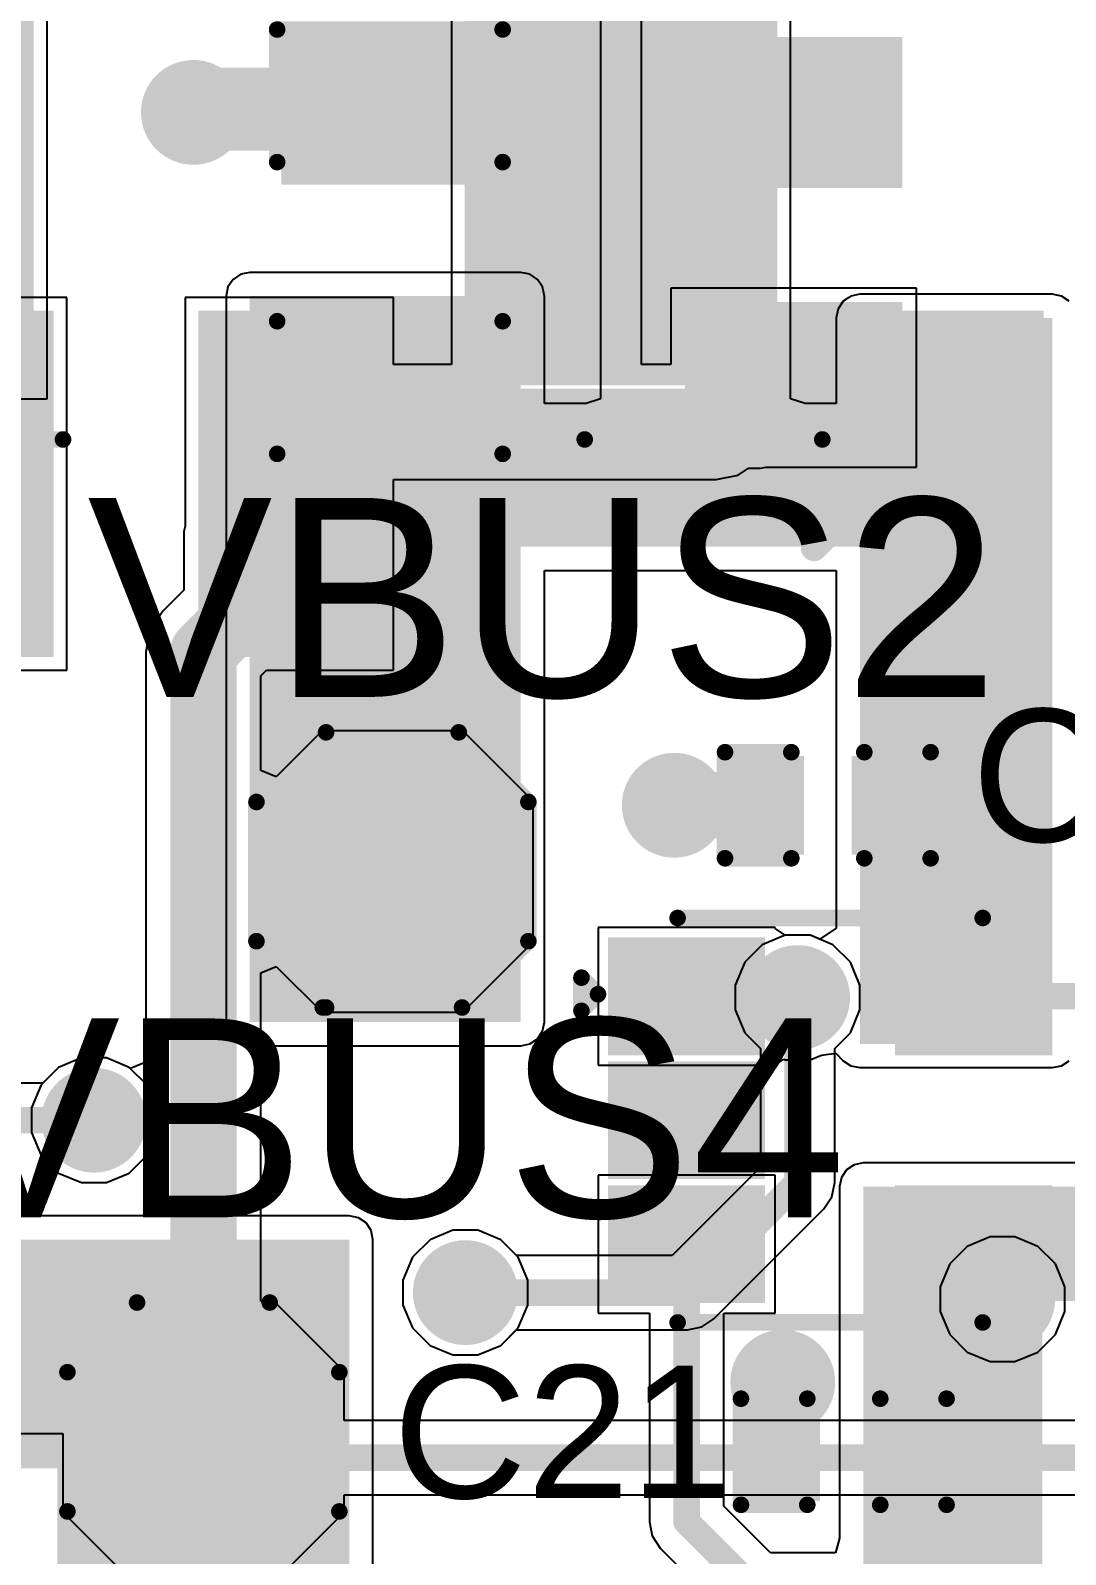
# Model space of a CAD drawing. Header units: millimetres. Extents: x -0.13 to 3.86, y -0.01 to 4.3.
# Drawn here: x 2.0759 to 2.388, y 3.454 to 3.9137 of the extents above; entities that cross this region are included whole.
import ezdxf

# ---------------------------------------------------------------- set-up
doc = ezdxf.new("R2010")
doc.units = ezdxf.units.MM
doc.header["$MEASUREMENT"] = 0
for name, color, linetype in [('BottomLayer', 5, 'Continuous'), ('BottomPaste', 16, 'Continuous'), ('BottomSolder', 6, 'Continuous'), ('MultiLayer', 9, 'Continuous'), ('PadHoleLayer', 156, 'Continuous'), ('TopLayer', 1, 'Continuous'), ('TopOverlay', 2, 'Continuous'), ('TopPaste', 8, 'Continuous'), ('TopSolder', 216, 'Continuous'), ('ViaHoleLayer', 16, 'Continuous')]:
    doc.layers.add(name, color=color, linetype=linetype)
doc.styles.add('Arial', font='arial.ttf', dxfattribs={"height": 0.2})

# ---------------------------------------------------------------- blocks, each defined once
blk = doc.blocks.new('TSOT_25_168')
at = {"layer": 'TopLayer'}
for points in [[(-0.0236, 0.05118), (-0.0236, 0.02362), (-0.06297, 0.02362), (-0.06297, 0.05118)], [(0.06297, 0.05118), (0.06297, 0.02362), (0.0236, 0.02362), (0.0236, 0.05118)], [(-0.0236, 0.01378), (-0.0236, -0.01378), (-0.06297, -0.01378), (-0.06297, 0.01378)], [(-0.0236, -0.02362), (-0.0236, -0.05118), (-0.06297, -0.05118), (-0.06297, -0.02362)], [(0.06297, -0.02362), (0.06297, -0.05118), (0.0236, -0.05118), (0.0236, -0.02362)]]:
    blk.add_hatch(color=1, dxfattribs=at).paths.add_polyline_path(points)
at = {"layer": 'TopPaste'}
for points in [[(-0.0236, 0.05118), (-0.0236, 0.02362), (-0.06297, 0.02362), (-0.06297, 0.05118)], [(0.06297, 0.05118), (0.06297, 0.02362), (0.0236, 0.02362), (0.0236, 0.05118)], [(-0.0236, 0.01378), (-0.0236, -0.01378), (-0.06297, -0.01378), (-0.06297, 0.01378)], [(-0.0236, -0.02362), (-0.0236, -0.05118), (-0.06297, -0.05118), (-0.06297, -0.02362)], [(0.06297, -0.02362), (0.06297, -0.05118), (0.0236, -0.05118), (0.0236, -0.02362)]]:
    blk.add_hatch(color=8, dxfattribs=at).paths.add_polyline_path(points)
at = {"layer": 'TopSolder'}
for points in [[(-0.0196, 0.05518), (-0.0196, 0.01962), (-0.06697, 0.01962), (-0.06697, 0.05518)], [(0.06697, 0.05518), (0.06697, 0.01962), (0.0196, 0.01962), (0.0196, 0.05518)], [(-0.0196, 0.01778), (-0.0196, -0.01778), (-0.06697, -0.01778), (-0.06697, 0.01778)], [(-0.0196, -0.01962), (-0.0196, -0.05518), (-0.06697, -0.05518), (-0.06697, -0.01962)], [(0.06697, -0.01962), (0.06697, -0.05518), (0.0196, -0.05518), (0.0196, -0.01962)]]:
    blk.add_hatch(color=216, dxfattribs=at).paths.add_polyline_path(points)
at = {"layer": 'TopOverlay', "const_width": 0.005}
for points in [[(-0.046, 0.061), (0.046, 0.061)], [(-0.075, 0.033), (-0.075, 0.043)], [(-0.075, 0.043), (-0.07, 0.038)], [(-0.075, 0.033), (-0.07, 0.038)], [(-0.046, -0.061), (0.046, -0.061)]]:
    blk.add_lwpolyline(points, dxfattribs=at)
at = {"layer": 'TopOverlay', "const_width": 0.0025}
for points in [[(-0.04725, 0.061, 1), (-0.04475, 0.061, 1)], [(0.04475, 0.061, 1), (0.04725, 0.061, 1)], [(-0.07625, 0.043, 1), (-0.07375, 0.043, 1)], [(-0.07625, 0.043, 1), (-0.07375, 0.043, 1)], [(-0.07125, 0.038, 1), (-0.06875, 0.038, 1)], [(-0.07125, 0.038, 1), (-0.06875, 0.038, 1)], [(-0.07625, 0.033, 1), (-0.07375, 0.033, 1)], [(-0.07625, 0.033, 1), (-0.07375, 0.033, 1)], [(-0.04725, -0.061, 1), (-0.04475, -0.061, 1)], [(0.04475, -0.061, 1), (0.04725, -0.061, 1)]]:
    blk.add_lwpolyline(points, format="xyb", close=True, dxfattribs=at)
blk = doc.blocks.new('1054301305_B_190')
at = {"layer": 'BottomLayer'}
for points in [[(0.26457, 0.25847), (0.30787, 0.25847), (0.30787, -0.06437), (0.26457, -0.06437)], [(0.08583, -0.04784), (0.13465, -0.04784), (0.13465, -0.14626), (0.08583, -0.14626)], [(0.18425, -0.04784), (0.23307, -0.04784), (0.23307, -0.14626), (0.18425, -0.14626)]]:
    blk.add_hatch(color=5, dxfattribs=at).paths.add_polyline_path(points)
at = {"layer": 'BottomPaste'}
for points in [[(0.26457, 0.25847), (0.30787, 0.25847), (0.30787, -0.06437), (0.26457, -0.06437)], [(0.08583, -0.04784), (0.13465, -0.04784), (0.13465, -0.14626), (0.08583, -0.14626)], [(0.18425, -0.04784), (0.23307, -0.04784), (0.23307, -0.14626), (0.18425, -0.14626)]]:
    blk.add_hatch(color=16, dxfattribs=at).paths.add_polyline_path(points)
at = {"layer": 'BottomSolder'}
for points in [[(0.26157, 0.26147), (0.31087, 0.26147), (0.31087, -0.06737), (0.26157, -0.06737)], [(0.08283, -0.04484), (0.13765, -0.04484), (0.13765, -0.14926), (0.08283, -0.14926)], [(0.18125, -0.04484), (0.23607, -0.04484), (0.23607, -0.14926), (0.18125, -0.14926)]]:
    blk.add_hatch(color=6, dxfattribs=at).paths.add_polyline_path(points)
blk = doc.blocks.new('1054301305_193')
at = {"layer": 'TopSolder'}
blk.add_hatch(color=216, dxfattribs=at).paths.add_polyline_path([(-0.31087, 0.06737), (-0.26157, 0.06737), (-0.26157, -0.26147), (-0.31087, -0.26147)])
at = {"layer": 'TopOverlay', "const_width": 0.005}
blk.add_lwpolyline([(-0.22441, 0.08366), (-0.31968, 0.08366)], dxfattribs=at)
at = {"layer": 'TopOverlay', "const_width": 0.0025}
blk.add_lwpolyline([(-0.32093, 0.08366, 1), (-0.31843, 0.08366, 1)], format="xyb", close=True, dxfattribs=at)
blk = doc.blocks.new('T____P______TH_1_8___H_________0_92___197')
at = {"layer": 'BottomLayer'}
blk.add_hatch(color=5, dxfattribs=at).paths.add_polyline_path([(0.01772, 0.03543), (-0.01772, 0.03543), (-0.03543, 0.01772), (-0.03543, -0.01772), (-0.01772, -0.03543), (0.01772, -0.03543), (0.03543, -0.01772), (0.03543, 0.01772)])
at = {"layer": 'BottomSolder'}
blk.add_hatch(color=6, dxfattribs=at).paths.add_polyline_path([(0.01972, 0.03943), (-0.01972, 0.03943), (-0.03943, 0.01972), (-0.03943, -0.01972), (-0.01972, -0.03943), (0.01972, -0.03943), (0.03943, -0.01972), (0.03943, 0.01972)])
at = {"layer": 'MultiLayer'}
blk.add_hatch(color=9, dxfattribs=at).paths.add_polyline_path([(0.01772, 0.03543), (-0.01772, 0.03543), (-0.03543, 0.01772), (-0.03543, -0.01772), (-0.01772, -0.03543), (0.01772, -0.03543), (0.03543, -0.01772), (0.03543, 0.01772)])
at = {"layer": 'PadHoleLayer'}
h = blk.add_hatch(color=156, dxfattribs=at)
edge = h.paths.add_edge_path()
edge.add_arc((0, 0), 0.01811, 0, 360)
at = {"layer": 'TopLayer'}
blk.add_hatch(color=1, dxfattribs=at).paths.add_polyline_path([(0.01772, 0.03543), (-0.01772, 0.03543), (-0.03543, 0.01772), (-0.03543, -0.01772), (-0.01772, -0.03543), (0.01772, -0.03543), (0.03543, -0.01772), (0.03543, 0.01772)])
at = {"layer": 'TopSolder'}
blk.add_hatch(color=216, dxfattribs=at).paths.add_polyline_path([(0.01972, 0.03943), (-0.01972, 0.03943), (-0.03943, 0.01972), (-0.03943, -0.01972), (-0.01972, -0.03943), (0.01972, -0.03943), (0.03943, -0.01972), (0.03943, 0.01972)])
at = {"layer": 'TopOverlay', "const_width": 0.005}
for points in [[(-0.041, 0.021), (-0.02, 0.042)], [(-0.02, 0.042), (0.02, 0.042)], [(0.02, 0.042), (0.041, 0.021)], [(-0.041, -0.021), (-0.041, 0.021)], [(0.041, -0.021), (0.041, 0.021)], [(-0.041, -0.021), (-0.021, -0.041)], [(0.021, -0.041), (0.041, -0.021)], [(-0.02, -0.041), (0.021, -0.041)]]:
    blk.add_lwpolyline(points, dxfattribs=at)
at = {"layer": 'TopOverlay', "const_width": 0.0025}
for points in [[(-0.02125, 0.042, 1), (-0.01875, 0.042, 1)], [(-0.02125, 0.042, 1), (-0.01875, 0.042, 1)], [(0.01875, 0.042, 1), (0.02125, 0.042, 1)], [(0.01875, 0.042, 1), (0.02125, 0.042, 1)], [(-0.04225, 0.021, 1), (-0.03975, 0.021, 1)], [(-0.04225, 0.021, 1), (-0.03975, 0.021, 1)], [(0.03975, 0.021, 1), (0.04225, 0.021, 1)], [(0.03975, 0.021, 1), (0.04225, 0.021, 1)], [(-0.04225, -0.021, 1), (-0.03975, -0.021, 1)], [(-0.04225, -0.021, 1), (-0.03975, -0.021, 1)], [(0.03975, -0.021, 1), (0.04225, -0.021, 1)], [(0.03975, -0.021, 1), (0.04225, -0.021, 1)], [(-0.02225, -0.041, 1), (-0.01975, -0.041, 1)], [(-0.02125, -0.041, 1), (-0.01875, -0.041, 1)], [(0.01975, -0.041, 1), (0.02225, -0.041, 1)], [(0.01975, -0.041, 1), (0.02225, -0.041, 1)]]:
    blk.add_lwpolyline(points, format="xyb", close=True, dxfattribs=at)
blk = doc.blocks.new('T____P______TH_1_8___H_________0_92___198')
at = {"layer": 'BottomLayer'}
blk.add_hatch(color=5, dxfattribs=at).paths.add_polyline_path([(0.01772, 0.03543), (-0.01772, 0.03543), (-0.03543, 0.01772), (-0.03543, -0.01772), (-0.01772, -0.03543), (0.01772, -0.03543), (0.03543, -0.01772), (0.03543, 0.01772)])
at = {"layer": 'BottomSolder'}
blk.add_hatch(color=6, dxfattribs=at).paths.add_polyline_path([(0.01972, 0.03943), (-0.01972, 0.03943), (-0.03943, 0.01972), (-0.03943, -0.01972), (-0.01972, -0.03943), (0.01972, -0.03943), (0.03943, -0.01972), (0.03943, 0.01972)])
at = {"layer": 'MultiLayer'}
blk.add_hatch(color=9, dxfattribs=at).paths.add_polyline_path([(0.01772, 0.03543), (-0.01772, 0.03543), (-0.03543, 0.01772), (-0.03543, -0.01772), (-0.01772, -0.03543), (0.01772, -0.03543), (0.03543, -0.01772), (0.03543, 0.01772)])
at = {"layer": 'PadHoleLayer'}
h = blk.add_hatch(color=156, dxfattribs=at)
edge = h.paths.add_edge_path()
edge.add_arc((0, 0), 0.01811, 0, 360)
at = {"layer": 'TopLayer'}
blk.add_hatch(color=1, dxfattribs=at).paths.add_polyline_path([(0.01772, 0.03543), (-0.01772, 0.03543), (-0.03543, 0.01772), (-0.03543, -0.01772), (-0.01772, -0.03543), (0.01772, -0.03543), (0.03543, -0.01772), (0.03543, 0.01772)])
at = {"layer": 'TopSolder'}
blk.add_hatch(color=216, dxfattribs=at).paths.add_polyline_path([(0.01972, 0.03943), (-0.01972, 0.03943), (-0.03943, 0.01972), (-0.03943, -0.01972), (-0.01972, -0.03943), (0.01972, -0.03943), (0.03943, -0.01972), (0.03943, 0.01972)])
at = {"layer": 'TopOverlay', "const_width": 0.005}
for points in [[(-0.041, 0.021), (-0.02, 0.042)], [(-0.02, 0.042), (0.02, 0.042)], [(0.02, 0.042), (0.041, 0.021)], [(-0.041, -0.021), (-0.041, 0.021)], [(0.041, -0.021), (0.041, 0.021)], [(-0.041, -0.021), (-0.021, -0.041)], [(0.021, -0.041), (0.041, -0.021)], [(-0.02, -0.041), (0.021, -0.041)]]:
    blk.add_lwpolyline(points, dxfattribs=at)
at = {"layer": 'TopOverlay', "const_width": 0.0025}
for points in [[(-0.02125, 0.042, 1), (-0.01875, 0.042, 1)], [(-0.02125, 0.042, 1), (-0.01875, 0.042, 1)], [(0.01875, 0.042, 1), (0.02125, 0.042, 1)], [(0.01875, 0.042, 1), (0.02125, 0.042, 1)], [(-0.04225, 0.021, 1), (-0.03975, 0.021, 1)], [(-0.04225, 0.021, 1), (-0.03975, 0.021, 1)], [(0.03975, 0.021, 1), (0.04225, 0.021, 1)], [(0.03975, 0.021, 1), (0.04225, 0.021, 1)], [(-0.04225, -0.021, 1), (-0.03975, -0.021, 1)], [(-0.04225, -0.021, 1), (-0.03975, -0.021, 1)], [(0.03975, -0.021, 1), (0.04225, -0.021, 1)], [(0.03975, -0.021, 1), (0.04225, -0.021, 1)], [(-0.02225, -0.041, 1), (-0.01975, -0.041, 1)], [(-0.02125, -0.041, 1), (-0.01875, -0.041, 1)], [(0.01975, -0.041, 1), (0.02225, -0.041, 1)], [(0.01975, -0.041, 1), (0.02225, -0.041, 1)]]:
    blk.add_lwpolyline(points, format="xyb", close=True, dxfattribs=at)
blk = doc.blocks.new('1054301305_201')
at = {"layer": 'TopLayer'}
for points in [[(0.18425, 0.14626), (0.23307, 0.14626), (0.23307, 0.04784), (0.18425, 0.04784)], [(0.26457, 0.06437), (0.30787, 0.06437), (0.30787, -0.25847), (0.26457, -0.25847)]]:
    blk.add_hatch(color=1, dxfattribs=at).paths.add_polyline_path(points)
at = {"layer": 'TopPaste'}
for points in [[(0.18425, 0.14626), (0.23307, 0.14626), (0.23307, 0.04784), (0.18425, 0.04784)], [(0.26457, 0.06437), (0.30787, 0.06437), (0.30787, -0.25847), (0.26457, -0.25847)]]:
    blk.add_hatch(color=8, dxfattribs=at).paths.add_polyline_path(points)
at = {"layer": 'TopSolder'}
for points in [[(0.18125, 0.14926), (0.23607, 0.14926), (0.23607, 0.04484), (0.18125, 0.04484)], [(0.26157, 0.06737), (0.31087, 0.06737), (0.31087, -0.26147), (0.26157, -0.26147)]]:
    blk.add_hatch(color=216, dxfattribs=at).paths.add_polyline_path(points)
at = {"layer": 'TopOverlay'}
for points, const_width in [([(0.25053, 0.11645), (0.24553, 0.11145)], 0.00787), ([(0.25053, 0.11645), (0.25053, 0.10645)], 0.00787), ([(0.25053, 0.10645), (0.24553, 0.11145)], 0.00787), ([(0.31968, 0.08366), (0.24803, 0.08366)], 0.005)]:
    blk.add_lwpolyline(points, dxfattribs=dict(at, const_width=const_width))
for points, const_width in [([(0.24856, 0.11645, 1), (0.2525, 0.11645, 1)], 0.00394), ([(0.24856, 0.11645, 1), (0.2525, 0.11645, 1)], 0.00394), ([(0.24356, 0.11145, 1), (0.2475, 0.11145, 1)], 0.00394), ([(0.24356, 0.11145, 1), (0.2475, 0.11145, 1)], 0.00394), ([(0.24856, 0.10645, 1), (0.2525, 0.10645, 1)], 0.00394), ([(0.24856, 0.10645, 1), (0.2525, 0.10645, 1)], 0.00394), ([(0.24678, 0.08366, 1), (0.24928, 0.08366, 1)], 0.0025), ([(0.31843, 0.08366, 1), (0.32093, 0.08366, 1)], 0.0025)]:
    blk.add_lwpolyline(points, format="xyb", close=True, dxfattribs=dict(at, const_width=const_width))
blk = doc.blocks.new('C___0805_B_223')
at = {"layer": 'BottomLayer'}
for points in [[(-0.06, 0.03), (-0.02, 0.03), (-0.02, -0.03), (-0.06, -0.03)], [(0.02, 0.03), (0.06, 0.03), (0.06, -0.03), (0.02, -0.03)]]:
    blk.add_hatch(color=5, dxfattribs=at).paths.add_polyline_path(points)
at = {"layer": 'BottomPaste'}
for points in [[(-0.06, 0.03), (-0.02, 0.03), (-0.02, -0.03), (-0.06, -0.03)], [(0.02, 0.03), (0.06, 0.03), (0.06, -0.03), (0.02, -0.03)]]:
    blk.add_hatch(color=16, dxfattribs=at).paths.add_polyline_path(points)
at = {"layer": 'BottomSolder'}
for points in [[(-0.06276, 0.03276), (-0.01724, 0.03276), (-0.01724, -0.03275), (-0.06276, -0.03275)], [(0.01724, 0.03276), (0.06276, 0.03276), (0.06276, -0.03275), (0.01724, -0.03275)]]:
    blk.add_hatch(color=6, dxfattribs=at).paths.add_polyline_path(points)
blk = doc.blocks.new('C___0402_229')
at = {"layer": 'TopLayer'}
for points in [[(-0.0275, -0.0125), (-0.0275, 0.0125), (-0.0095, 0.0125), (-0.0095, -0.0125)], [(0.0095, -0.0125), (0.0095, 0.0125), (0.0275, 0.0125), (0.0275, -0.0125)]]:
    blk.add_hatch(color=1, dxfattribs=at).paths.add_polyline_path(points)
at = {"layer": 'TopPaste'}
for points in [[(-0.0275, -0.0125), (-0.0275, 0.0125), (-0.0095, 0.0125), (-0.0095, -0.0125)], [(0.0095, -0.0125), (0.0095, 0.0125), (0.0275, 0.0125), (0.0275, -0.0125)]]:
    blk.add_hatch(color=8, dxfattribs=at).paths.add_polyline_path(points)
at = {"layer": 'TopSolder'}
for points in [[(-0.02986, -0.01486), (-0.02986, 0.01486), (-0.00714, 0.01486), (-0.00714, -0.01486)], [(0.00714, -0.01486), (0.00714, 0.01486), (0.02986, 0.01486), (0.02986, -0.01486)]]:
    blk.add_hatch(color=216, dxfattribs=at).paths.add_polyline_path(points)
at = {"layer": 'TopOverlay', "const_width": 0.005}
for points in [[(-0.011, 0.016), (-0.031, 0.016)], [(-0.031, 0.016), (-0.031, -0.016)], [(0.031, 0.016), (0.011, 0.016)], [(0.031, 0.016), (0.031, -0.016)], [(-0.011, -0.016), (-0.031, -0.016)], [(0.031, -0.016), (0.011, -0.016)]]:
    blk.add_lwpolyline(points, dxfattribs=at)
at = {"layer": 'TopOverlay', "const_width": 0.0025}
for points in [[(-0.03225, 0.016, 1), (-0.02975, 0.016, 1)], [(-0.03225, 0.016, 1), (-0.02975, 0.016, 1)], [(-0.01225, 0.016, 1), (-0.00975, 0.016, 1)], [(0.00975, 0.016, 1), (0.01225, 0.016, 1)], [(0.02975, 0.016, 1), (0.03225, 0.016, 1)], [(0.02975, 0.016, 1), (0.03225, 0.016, 1)], [(-0.03225, -0.016, 1), (-0.02975, -0.016, 1)], [(-0.03225, -0.016, 1), (-0.02975, -0.016, 1)], [(-0.01225, -0.016, 1), (-0.00975, -0.016, 1)], [(0.00975, -0.016, 1), (0.01225, -0.016, 1)], [(0.02975, -0.016, 1), (0.03225, -0.016, 1)], [(0.02975, -0.016, 1), (0.03225, -0.016, 1)]]:
    blk.add_lwpolyline(points, format="xyb", close=True, dxfattribs=at)
blk = doc.blocks.new('C___0402_230')
at = {"layer": 'TopLayer'}
for points in [[(-0.0275, -0.0125), (-0.0275, 0.0125), (-0.0095, 0.0125), (-0.0095, -0.0125)], [(0.0095, -0.0125), (0.0095, 0.0125), (0.0275, 0.0125), (0.0275, -0.0125)]]:
    blk.add_hatch(color=1, dxfattribs=at).paths.add_polyline_path(points)
at = {"layer": 'TopPaste'}
for points in [[(-0.0275, -0.0125), (-0.0275, 0.0125), (-0.0095, 0.0125), (-0.0095, -0.0125)], [(0.0095, -0.0125), (0.0095, 0.0125), (0.0275, 0.0125), (0.0275, -0.0125)]]:
    blk.add_hatch(color=8, dxfattribs=at).paths.add_polyline_path(points)
at = {"layer": 'TopSolder'}
for points in [[(-0.02986, -0.01486), (-0.02986, 0.01486), (-0.00714, 0.01486), (-0.00714, -0.01486)], [(0.00714, -0.01486), (0.00714, 0.01486), (0.02986, 0.01486), (0.02986, -0.01486)]]:
    blk.add_hatch(color=216, dxfattribs=at).paths.add_polyline_path(points)
at = {"layer": 'TopOverlay', "const_width": 0.005}
for points in [[(-0.011, 0.016), (-0.031, 0.016)], [(-0.031, 0.016), (-0.031, -0.016)], [(0.031, 0.016), (0.011, 0.016)], [(0.031, 0.016), (0.031, -0.016)], [(-0.011, -0.016), (-0.031, -0.016)], [(0.031, -0.016), (0.011, -0.016)]]:
    blk.add_lwpolyline(points, dxfattribs=at)
at = {"layer": 'TopOverlay', "const_width": 0.0025}
for points in [[(-0.03225, 0.016, 1), (-0.02975, 0.016, 1)], [(-0.03225, 0.016, 1), (-0.02975, 0.016, 1)], [(-0.01225, 0.016, 1), (-0.00975, 0.016, 1)], [(0.00975, 0.016, 1), (0.01225, 0.016, 1)], [(0.02975, 0.016, 1), (0.03225, 0.016, 1)], [(0.02975, 0.016, 1), (0.03225, 0.016, 1)], [(-0.03225, -0.016, 1), (-0.02975, -0.016, 1)], [(-0.03225, -0.016, 1), (-0.02975, -0.016, 1)], [(-0.01225, -0.016, 1), (-0.00975, -0.016, 1)], [(0.00975, -0.016, 1), (0.01225, -0.016, 1)], [(0.02975, -0.016, 1), (0.03225, -0.016, 1)], [(0.02975, -0.016, 1), (0.03225, -0.016, 1)]]:
    blk.add_lwpolyline(points, format="xyb", close=True, dxfattribs=at)
blk = doc.blocks.new('C___0805_235')
at = {"layer": 'TopLayer'}
for points in [[(-0.06, 0.03), (-0.02, 0.03), (-0.02, -0.03), (-0.06, -0.03)], [(0.02, 0.03), (0.06, 0.03), (0.06, -0.03), (0.02, -0.03)]]:
    blk.add_hatch(color=1, dxfattribs=at).paths.add_polyline_path(points)
at = {"layer": 'TopPaste'}
for points in [[(-0.06, 0.03), (-0.02, 0.03), (-0.02, -0.03), (-0.06, -0.03)], [(0.02, 0.03), (0.06, 0.03), (0.06, -0.03), (0.02, -0.03)]]:
    blk.add_hatch(color=8, dxfattribs=at).paths.add_polyline_path(points)
at = {"layer": 'TopSolder'}
for points in [[(-0.06276, 0.03276), (-0.01724, 0.03276), (-0.01724, -0.03275), (-0.06276, -0.03275)], [(0.01724, 0.03276), (0.06276, 0.03276), (0.06276, -0.03275), (0.01724, -0.03275)]]:
    blk.add_hatch(color=216, dxfattribs=at).paths.add_polyline_path(points)
at = {"layer": 'TopOverlay', "const_width": 0.005}
for points in [[(-0.024, 0.034), (-0.064, 0.034)], [(-0.064, -0.034), (-0.064, 0.034)], [(0.064, 0.034), (0.024, 0.034)], [(0.064, -0.034), (0.064, 0.034)], [(-0.024, -0.034), (-0.064, -0.034)], [(0.064, -0.034), (0.024, -0.034)]]:
    blk.add_lwpolyline(points, dxfattribs=at)
at = {"layer": 'TopOverlay', "const_width": 0.0025}
for points in [[(-0.06525, 0.034, 1), (-0.06275, 0.034, 1)], [(-0.06525, 0.034, 1), (-0.06275, 0.034, 1)], [(-0.02525, 0.034, 1), (-0.02275, 0.034, 1)], [(0.02275, 0.034, 1), (0.02525, 0.034, 1)], [(0.06275, 0.034, 1), (0.06525, 0.034, 1)], [(0.06275, 0.034, 1), (0.06525, 0.034, 1)], [(-0.06525, -0.034, 1), (-0.06275, -0.034, 1)], [(-0.06525, -0.034, 1), (-0.06275, -0.034, 1)], [(-0.02525, -0.034, 1), (-0.02275, -0.034, 1)], [(0.02275, -0.034, 1), (0.02525, -0.034, 1)], [(0.06275, -0.034, 1), (0.06525, -0.034, 1)], [(0.06275, -0.034, 1), (0.06525, -0.034, 1)]]:
    blk.add_lwpolyline(points, format="xyb", close=True, dxfattribs=at)

msp = doc.modelspace()

# ---------------------------------------------------------------- hatches: boundary and pattern name
at = {"layer": 'BottomLayer'}
h = msp.add_hatch(color=5, dxfattribs=at)
edge = h.paths.add_edge_path()
edge.add_arc((2.125, 3.889), 0.01181, 0, 360)
h = msp.add_hatch(color=5, dxfattribs=at)
edge = h.paths.add_edge_path()
edge.add_arc((2.27, 3.68), 0.01181, 0, 360)
h = msp.add_hatch(color=5, dxfattribs=at)
edge = h.paths.add_edge_path()
edge.add_arc((2.30719, 3.622), 0.01181, 0, 360)
h = msp.add_hatch(color=5, dxfattribs=at)
edge = h.paths.add_edge_path()
edge.add_arc((2.095, 3.585), 0.01181, 0, 360)
h = msp.add_hatch(color=5, dxfattribs=at)
edge = h.paths.add_edge_path()
edge.add_arc((2.207, 3.533), 0.01181, 0, 360)
h = msp.add_hatch(color=5, dxfattribs=at)
edge = h.paths.add_edge_path()
edge.add_arc((2.369, 3.531), 0.01181, 0, 360)
h = msp.add_hatch(color=5, dxfattribs=at)
edge = h.paths.add_edge_path()
edge.add_arc((2.30271, 3.506), 0.01181, 0, 360)
at = {"layer": 'BottomSolder'}
h = msp.add_hatch(color=6, dxfattribs=at)
edge = h.paths.add_edge_path()
edge.add_arc((2.125, 3.889), 0.01581, 0, 360)
h = msp.add_hatch(color=6, dxfattribs=at)
edge = h.paths.add_edge_path()
edge.add_arc((2.27, 3.68), 0.01581, 0, 360)
h = msp.add_hatch(color=6, dxfattribs=at)
edge = h.paths.add_edge_path()
edge.add_arc((2.30719, 3.622), 0.01581, 0, 360)
h = msp.add_hatch(color=6, dxfattribs=at)
edge = h.paths.add_edge_path()
edge.add_arc((2.095, 3.585), 0.01581, 0, 360)
h = msp.add_hatch(color=6, dxfattribs=at)
edge = h.paths.add_edge_path()
edge.add_arc((2.207, 3.533), 0.01581, 0, 360)
h = msp.add_hatch(color=6, dxfattribs=at)
edge = h.paths.add_edge_path()
edge.add_arc((2.369, 3.531), 0.01581, 0, 360)
h = msp.add_hatch(color=6, dxfattribs=at)
edge = h.paths.add_edge_path()
edge.add_arc((2.30271, 3.506), 0.01581, 0, 360)
at = {"layer": 'TopLayer'}
h = msp.add_hatch(color=1, dxfattribs=at)
edge = h.paths.add_edge_path()
edge.add_arc((2.125, 3.889), 0.01181, 0, 360)
for points in [[(2.142, 3.6146), (2.22371, 3.6146), (2.22371, 3.8336), (2.142, 3.8336)], [(2.326, 3.608), (2.384, 3.608), (2.384, 3.827), (2.326, 3.827)], [(2.14525, 3.758), (2.37, 3.758), (2.37, 3.794), (2.14525, 3.794)], [(2.327, 3.5305), (2.426, 3.5305), (2.426, 3.565), (2.327, 3.565)], [(2.327, 3.418), (2.381, 3.418), (2.381, 3.565), (2.327, 3.565)], [(2.008, 3.48), (2.172, 3.48), (2.172, 3.549), (2.008, 3.549)], [(2.084, 3.435), (2.172, 3.435), (2.172, 3.48), (2.084, 3.48)]]:
    msp.add_hatch(color=1, dxfattribs=at).paths.add_polyline_path(points)
h = msp.add_hatch(color=1, dxfattribs=at)
edge = h.paths.add_edge_path()
edge.add_arc((2.27, 3.68), 0.01181, 0, 360)
h = msp.add_hatch(color=1, dxfattribs=at)
edge = h.paths.add_edge_path()
edge.add_arc((2.30719, 3.622), 0.01181, 0, 360)
h = msp.add_hatch(color=1, dxfattribs=at)
edge = h.paths.add_edge_path()
edge.add_arc((2.095, 3.585), 0.01181, 0, 360)
h = msp.add_hatch(color=1, dxfattribs=at)
edge = h.paths.add_edge_path()
edge.add_arc((2.207, 3.533), 0.01181, 0, 360)
h = msp.add_hatch(color=1, dxfattribs=at)
edge = h.paths.add_edge_path()
edge.add_arc((2.369, 3.531), 0.01181, 0, 360)
h = msp.add_hatch(color=1, dxfattribs=at)
edge = h.paths.add_edge_path()
edge.add_arc((2.30271, 3.506), 0.01181, 0, 360)
at = {"layer": 'TopSolder'}
h = msp.add_hatch(color=216, dxfattribs=at)
edge = h.paths.add_edge_path()
edge.add_arc((2.125, 3.889), 0.01581, 0, 360)
h = msp.add_hatch(color=216, dxfattribs=at)
edge = h.paths.add_edge_path()
edge.add_arc((2.27, 3.68), 0.01581, 0, 360)
at = {"layer": 'ViaHoleLayer'}
h = msp.add_hatch(color=16, dxfattribs=at)
edge = h.paths.add_edge_path()
edge.add_arc((2.125, 3.889), 0.00591, 0, 360)
h = msp.add_hatch(color=16, dxfattribs=at)
edge = h.paths.add_edge_path()
edge.add_arc((2.27, 3.68), 0.00591, 0, 360)
h = msp.add_hatch(color=16, dxfattribs=at)
edge = h.paths.add_edge_path()
edge.add_arc((2.30719, 3.622), 0.00591, 0, 360)
h = msp.add_hatch(color=16, dxfattribs=at)
edge = h.paths.add_edge_path()
edge.add_arc((2.095, 3.585), 0.00591, 0, 360)
h = msp.add_hatch(color=16, dxfattribs=at)
edge = h.paths.add_edge_path()
edge.add_arc((2.207, 3.533), 0.00591, 0, 360)
h = msp.add_hatch(color=16, dxfattribs=at)
edge = h.paths.add_edge_path()
edge.add_arc((2.369, 3.531), 0.00591, 0, 360)
h = msp.add_hatch(color=16, dxfattribs=at)
edge = h.paths.add_edge_path()
edge.add_arc((2.30271, 3.506), 0.00591, 0, 360)

# ---------------------------------------------------------------- linework, layer by layer
at = {"layer": 'BottomLayer'}
for p, q in [((2.20279, 4.1348), (2.20279, 3.81296)), ((2.26009, 3.81296), (2.26009, 4.1348)), ((2.343, 3.836), (2.269, 3.836)), ((2.269, 3.836), (2.269, 3.81296)), ((2.343, 3.782), (2.343, 3.836)), ((2.08687, 3.83316), (2.06667, 3.83316)), ((2.08687, 3.72074), (2.08687, 3.83316)), ((2.18529, 3.83316), (2.12247, 3.83316)), ((2.12247, 3.83316), (2.12247, 3.76422)), ((2.18529, 3.81296), (2.18529, 3.83316)), ((2.20279, 3.81296), (2.18529, 3.81296)), ((2.269, 3.81296), (2.26009, 3.81296)), ((2.28263, 3.7783), (2.28926, 3.77962)), ((2.28926, 3.77962), (2.29233, 3.78167)), ((2.29233, 3.78167), (2.296, 3.78167)), ((2.296, 3.78167), (2.29767, 3.782)), ((2.29767, 3.782), (2.343, 3.782)), ((2.18529, 3.72074), (2.18529, 3.7783)), ((2.18529, 3.7783), (2.28263, 3.7783)), ((2.12247, 3.76422), (2.12214, 3.76254)), ((2.12214, 3.76254), (2.12214, 3.74492)), ((2.12214, 3.74492), (2.11574, 3.73852)), ((2.11574, 3.73852), (2.11199, 3.7329)), ((2.11199, 3.7329), (2.11067, 3.72627)), ((2.11067, 3.72627), (2.11067, 3.60247)), ((2.02405, 3.72074), (2.08687, 3.72074)), ((2.14533, 3.71909), (2.14699, 3.72074)), ((2.14533, 3.69051), (2.14533, 3.71909)), ((2.14699, 3.72074), (2.18529, 3.72074)), ((2.16378, 3.70243), (2.14995, 3.6886)), ((2.20622, 3.70243), (2.16378, 3.70243)), ((2.22743, 3.68122), (2.20622, 3.70243)), ((2.14995, 3.6886), (2.14533, 3.69051)), ((2.22743, 3.63878), (2.22743, 3.68122)), ((2.20622, 3.61757), (2.22743, 3.63878)), ((2.29653, 3.63795), (2.29124, 3.63266)), ((2.30345, 3.64081), (2.29653, 3.63795)), ((2.31093, 3.64081), (2.30345, 3.64081)), ((2.31784, 3.63795), (2.31093, 3.64081)), ((2.32314, 3.63266), (2.31784, 3.63795)), ((2.29124, 3.63266), (2.28838, 3.62574)), ((2.326, 3.62574), (2.32314, 3.63266)), ((2.14533, 3.62949), (2.14995, 3.6314)), ((2.14533, 3.53043), (2.14533, 3.62949)), ((2.14995, 3.6314), (2.16378, 3.61757)), ((2.28838, 3.62574), (2.28838, 3.61826)), ((2.326, 3.61826), (2.326, 3.62574)), ((2.28838, 3.61826), (2.29124, 3.61134)), ((2.32314, 3.61134), (2.326, 3.61826)), ((2.16378, 3.61757), (2.20622, 3.61757)), ((2.29124, 3.61134), (2.29597, 3.60661)), ((2.3184, 3.60661), (2.32314, 3.61134)), ((2.29597, 3.60661), (2.29597, 3.57083)), ((2.3184, 3.56619), (2.3184, 3.60661)), ((2.08434, 3.60095), (2.07961, 3.59622)), ((2.09126, 3.60381), (2.08434, 3.60095)), ((2.09874, 3.60381), (2.09126, 3.60381)), ((2.10566, 3.60095), (2.09874, 3.60381)), ((2.10605, 3.60056), (2.10566, 3.60095)), ((2.11067, 3.60247), (2.10605, 3.60056)), ((2.07961, 3.59622), (2.06565, 3.59622)), ((2.29597, 3.57083), (2.26935, 3.54422)), ((2.31755, 3.5619), (2.3184, 3.56619)), ((2.28193, 3.52507), (2.31512, 3.55826)), ((2.31512, 3.55826), (2.31755, 3.5619)), ((2.31512, 3.55826), (2.31512, 3.55826)), ((2.19634, 3.54895), (2.19105, 3.54366)), ((2.20326, 3.55181), (2.19634, 3.54895)), ((2.21074, 3.55181), (2.20326, 3.55181)), ((2.21766, 3.54895), (2.21074, 3.55181)), ((2.22239, 3.54422), (2.21766, 3.54895)), ((2.36526, 3.54981), (2.35834, 3.54695)), ((2.37274, 3.54981), (2.36526, 3.54981)), ((2.37966, 3.54695), (2.37274, 3.54981)), ((2.35834, 3.54695), (2.35305, 3.54166)), ((2.38495, 3.54166), (2.37966, 3.54695)), ((2.19105, 3.54366), (2.18819, 3.53674)), ((2.26935, 3.54422), (2.22239, 3.54422)), ((2.35305, 3.54166), (2.35019, 3.53474)), ((2.38781, 3.53474), (2.38495, 3.54166)), ((2.18819, 3.53674), (2.18819, 3.52926)), ((2.35019, 3.53474), (2.35019, 3.52726)), ((2.38781, 3.52726), (2.38781, 3.53474)), ((2.14922, 3.53043), (2.14533, 3.53043)), ((2.17043, 3.50922), (2.14922, 3.53043)), ((2.18819, 3.52926), (2.19105, 3.52234)), ((2.35019, 3.52726), (2.35305, 3.52034)), ((2.38495, 3.52034), (2.38781, 3.52726)), ((2.19105, 3.52234), (2.19634, 3.51705)), ((2.21766, 3.51705), (2.22239, 3.52178)), ((2.22239, 3.52178), (2.274, 3.52178)), ((2.274, 3.52178), (2.27829, 3.52264)), ((2.274, 3.52178), (2.274, 3.52178)), ((2.27829, 3.52264), (2.28193, 3.52507)), ((2.19634, 3.51705), (2.20326, 3.51419)), ((2.21074, 3.51419), (2.21766, 3.51705)), ((2.35305, 3.52034), (2.35834, 3.51505)), ((2.37966, 3.51505), (2.38495, 3.52034)), ((2.20326, 3.51419), (2.21074, 3.51419)), ((2.35834, 3.51505), (2.36526, 3.51219)), ((2.36526, 3.51219), (2.37274, 3.51219)), ((2.37274, 3.51219), (2.37966, 3.51505)), ((2.17043, 3.4944), (2.17043, 3.50922)), ((2.39295, 3.4944), (2.17043, 3.4944)), ((2.0349, 3.4905), (2.08557, 3.4905)), ((2.08557, 3.4905), (2.08557, 3.46678)), ((2.17043, 3.46678), (2.17043, 3.47197)), ((2.17043, 3.47197), (2.39442, 3.47197)), ((2.08557, 3.46678), (2.10678, 3.44557)), ((2.14922, 3.44557), (2.17043, 3.46678))]:
    msp.add_line(p, q, dxfattribs=at)
for points, const_width in [([(2.296, 3.799), (2.306, 3.809)], 0.02), ([(2.28263, 3.79563), (2.286, 3.799)], 0.02), ([(2.286, 3.799), (2.296, 3.799)], 0.02), ([(2.15388, 3.78122), (2.16829, 3.79563)], 0.02), ([(2.16829, 3.79563), (2.28263, 3.79563)], 0.02), ([(2.15388, 3.77695), (2.15388, 3.78122)], 0.02), ([(2.13947, 3.76254), (2.15388, 3.77695)], 0.02), ([(2.13947, 3.73774), (2.13947, 3.76254)], 0.02), ([(2.128, 3.72627), (2.13947, 3.73774)], 0.02), ([(2.128, 3.488), (2.128, 3.72627)], 0.02), ([(2.30719, 3.56619), (2.30719, 3.622)], 0.008), ([(2.061, 3.585), (2.095, 3.585)], 0.008), ([(2.274, 3.533), (2.30719, 3.56619)], 0.008), ([(2.207, 3.533), (2.274, 3.533)], 0.008), ([(2.0349, 3.50172), (2.11428, 3.50172)], 0.008), ([(2.11428, 3.50172), (2.128, 3.488)], 0.008), ([(2.128, 3.488), (2.13281, 3.48319)], 0.008), ([(2.13281, 3.48319), (2.31216, 3.48319)], 0.008), ([(2.31216, 3.48319), (2.40819, 3.48319)], 0.008)]:
    msp.add_lwpolyline(points, dxfattribs=dict(at, const_width=const_width))
for points, const_width in [([(2.301, 3.809, 1), (2.311, 3.809, 1)], 0.01), ([(2.281, 3.799, 1), (2.291, 3.799, 1)], 0.01), ([(2.281, 3.799, 1), (2.291, 3.799, 1)], 0.01), ([(2.291, 3.799, 1), (2.301, 3.799, 1)], 0.01), ([(2.291, 3.799, 1), (2.301, 3.799, 1)], 0.01), ([(2.16329, 3.79563, 1), (2.17329, 3.79563, 1)], 0.01), ([(2.16329, 3.79563, 1), (2.17329, 3.79563, 1)], 0.01), ([(2.27763, 3.79563, 1), (2.28763, 3.79563, 1)], 0.01), ([(2.27763, 3.79563, 1), (2.28763, 3.79563, 1)], 0.01), ([(2.14888, 3.78122, 1), (2.15888, 3.78122, 1)], 0.01), ([(2.14888, 3.78122, 1), (2.15888, 3.78122, 1)], 0.01), ([(2.14888, 3.77695, 1), (2.15888, 3.77695, 1)], 0.01), ([(2.14888, 3.77695, 1), (2.15888, 3.77695, 1)], 0.01), ([(2.13447, 3.76254, 1), (2.14447, 3.76254, 1)], 0.01), ([(2.13447, 3.76254, 1), (2.14447, 3.76254, 1)], 0.01), ([(2.13447, 3.73774, 1), (2.14447, 3.73774, 1)], 0.01), ([(2.13447, 3.73774, 1), (2.14447, 3.73774, 1)], 0.01), ([(2.123, 3.72627, 1), (2.133, 3.72627, 1)], 0.01), ([(2.123, 3.72627, 1), (2.133, 3.72627, 1)], 0.01), ([(2.30519, 3.622, 1), (2.30919, 3.622, 1)], 0.004), ([(2.093, 3.585, 1), (2.097, 3.585, 1)], 0.004), ([(2.30519, 3.56619, 1), (2.30919, 3.56619, 1)], 0.004), ([(2.30519, 3.56619, 1), (2.30919, 3.56619, 1)], 0.004), ([(2.205, 3.533, 1), (2.209, 3.533, 1)], 0.004), ([(2.272, 3.533, 1), (2.276, 3.533, 1)], 0.004), ([(2.272, 3.533, 1), (2.276, 3.533, 1)], 0.004), ([(2.11228, 3.50172, 1), (2.11628, 3.50172, 1)], 0.004), ([(2.11228, 3.50172, 1), (2.11628, 3.50172, 1)], 0.004), ([(2.123, 3.488, 1), (2.133, 3.488, 1)], 0.01), ([(2.126, 3.488, 1), (2.13, 3.488, 1)], 0.004), ([(2.126, 3.488, 1), (2.13, 3.488, 1)], 0.004), ([(2.13081, 3.48319, 1), (2.13481, 3.48319, 1)], 0.004), ([(2.13081, 3.48319, 1), (2.13481, 3.48319, 1)], 0.004), ([(2.31016, 3.48319, 1), (2.31416, 3.48319, 1)], 0.004), ([(2.31016, 3.48319, 1), (2.31416, 3.48319, 1)], 0.004)]:
    msp.add_lwpolyline(points, format="xyb", close=True, dxfattribs=dict(at, const_width=const_width))
at = {"layer": 'TopLayer'}
for p, q in [((2.08087, 3.80263), (2.08087, 4.1348)), ((2.24779, 4.1348), (2.24779, 3.80614)), ((2.30509, 3.80614), (2.30509, 4.1348)), ((2.13695, 3.83864), (2.13541, 3.83633)), ((2.13927, 3.84019), (2.13695, 3.83864)), ((2.142, 3.84074), (2.13927, 3.84019)), ((2.22371, 3.84074), (2.142, 3.84074)), ((2.22644, 3.84019), (2.22371, 3.84074)), ((2.22876, 3.83864), (2.22644, 3.84019)), ((2.23031, 3.83633), (2.22876, 3.83864)), ((2.13541, 3.83633), (2.13486, 3.8336)), ((2.23085, 3.8336), (2.23031, 3.83633)), ((2.326, 3.83414), (2.32327, 3.83359)), ((2.384, 3.83414), (2.326, 3.83414)), ((2.38673, 3.83359), (2.384, 3.83414)), ((2.13486, 3.8336), (2.13486, 3.6146)), ((2.23085, 3.80114), (2.23085, 3.8336)), ((2.31941, 3.82973), (2.31886, 3.827)), ((2.32095, 3.83205), (2.31941, 3.82973)), ((2.32259, 3.83314), (2.32095, 3.83205)), ((2.32263, 3.83316), (2.32259, 3.83316)), ((2.32259, 3.83316), (2.32259, 3.83314)), ((2.32327, 3.83359), (2.32263, 3.83316)), ((2.38905, 3.83205), (2.38673, 3.83359)), ((2.31886, 3.827), (2.31886, 3.80114)), ((2.02357, 3.80263), (2.08087, 3.80263)), ((2.24779, 3.80263), (2.24341, 3.80114)), ((2.24779, 3.80614), (2.24779, 3.80263)), ((2.30509, 3.80263), (2.30509, 3.80614)), ((2.30948, 3.80114), (2.30509, 3.80263)), ((2.24341, 3.80114), (2.23085, 3.80114)), ((2.31886, 3.80114), (2.30948, 3.80114)), ((2.23085, 3.6146), (2.23085, 3.75086)), ((2.23085, 3.75086), (2.31886, 3.75086)), ((2.31886, 3.75086), (2.31886, 3.6995)), ((2.31886, 3.6995), (2.31879, 3.6995)), ((2.31879, 3.6995), (2.31879, 3.6605)), ((2.31879, 3.6605), (2.31886, 3.6605)), ((2.31886, 3.6605), (2.31886, 3.64294)), ((2.3004, 3.64318), (2.24703, 3.64318)), ((2.24703, 3.64318), (2.24703, 3.60162)), ((2.3004, 3.64285), (2.3004, 3.64318)), ((2.30345, 3.64081), (2.3004, 3.64285)), ((2.31886, 3.64294), (2.31386, 3.6396)), ((2.31093, 3.64081), (2.30345, 3.64081)), ((2.31386, 3.6396), (2.31093, 3.64081)), ((2.13486, 3.6146), (2.13541, 3.61187)), ((2.23031, 3.61187), (2.23085, 3.6146)), ((2.13541, 3.61187), (2.13695, 3.60955)), ((2.13695, 3.60955), (2.13927, 3.608)), ((2.22644, 3.608), (2.22876, 3.60955)), ((2.22876, 3.60955), (2.23031, 3.61187)), ((2.13927, 3.608), (2.142, 3.60746)), ((2.142, 3.60746), (2.22371, 3.60746)), ((2.22371, 3.60746), (2.22644, 3.608)), ((2.31093, 3.60319), (2.31443, 3.60464)), ((2.31443, 3.60464), (2.31872, 3.60518)), ((2.31872, 3.60518), (2.32095, 3.60295)), ((2.08434, 3.60095), (2.07905, 3.59566)), ((2.09126, 3.60381), (2.08434, 3.60095)), ((2.09874, 3.60381), (2.09126, 3.60381)), ((2.10566, 3.60095), (2.09874, 3.60381)), ((2.11095, 3.59566), (2.10566, 3.60095)), ((2.24703, 3.60162), (2.3004, 3.60162)), ((2.3004, 3.60162), (2.30301, 3.60337)), ((2.3004, 3.60162), (2.3004, 3.60162)), ((2.30301, 3.60337), (2.30345, 3.60319)), ((2.30345, 3.60319), (2.31093, 3.60319)), ((2.32095, 3.60295), (2.32327, 3.60141)), ((2.32327, 3.60141), (2.326, 3.60086)), ((2.326, 3.60086), (2.384, 3.60086)), ((2.384, 3.60086), (2.38673, 3.60141)), ((2.38673, 3.60141), (2.38905, 3.60295)), ((2.07905, 3.59566), (2.07619, 3.58874)), ((2.11381, 3.58874), (2.11095, 3.59566)), ((2.07619, 3.58874), (2.07619, 3.58126)), ((2.11381, 3.58126), (2.11381, 3.58874)), ((2.07619, 3.58126), (2.07905, 3.57434)), ((2.11095, 3.57434), (2.11381, 3.58126)), ((2.07905, 3.57434), (2.08434, 3.56905)), ((2.10566, 3.56905), (2.11095, 3.57434)), ((2.327, 3.57214), (2.32427, 3.57159)), ((2.426, 3.57214), (2.327, 3.57214)), ((2.08434, 3.56905), (2.09126, 3.56619)), ((2.09874, 3.56619), (2.10566, 3.56905)), ((2.3004, 3.56838), (2.24703, 3.56838)), ((2.24703, 3.56838), (2.24703, 3.52682)), ((2.3004, 3.52682), (2.3004, 3.56838)), ((2.32041, 3.56773), (2.31986, 3.565)), ((2.32195, 3.57005), (2.32041, 3.56773)), ((2.32427, 3.57159), (2.32195, 3.57005)), ((2.09126, 3.56619), (2.09874, 3.56619)), ((2.31986, 3.565), (2.31986, 3.5305)), ((2.172, 3.55614), (2.04214, 3.55614)), ((2.17473, 3.55559), (2.172, 3.55614)), ((2.17705, 3.55405), (2.17473, 3.55559)), ((2.17859, 3.55173), (2.17705, 3.55405)), ((2.17914, 3.549), (2.17859, 3.55173)), ((2.17914, 3.48), (2.17914, 3.549)), ((2.19634, 3.54895), (2.19105, 3.54366)), ((2.20326, 3.55181), (2.19634, 3.54895)), ((2.21074, 3.55181), (2.20326, 3.55181)), ((2.21766, 3.54895), (2.21074, 3.55181)), ((2.22295, 3.54366), (2.21766, 3.54895)), ((2.19105, 3.54366), (2.18819, 3.53674)), ((2.22581, 3.53674), (2.22295, 3.54366)), ((2.18819, 3.53674), (2.18819, 3.52926)), ((2.22581, 3.52926), (2.22581, 3.53674)), ((2.18819, 3.52926), (2.19105, 3.52234)), ((2.22295, 3.52234), (2.22581, 3.52926)), ((2.24703, 3.52682), (2.2625, 3.52682)), ((2.2625, 3.52682), (2.2625, 3.46389)), ((2.28493, 3.46854), (2.28493, 3.52682)), ((2.28493, 3.52682), (2.3004, 3.52682)), ((2.31986, 3.5305), (2.31986, 3.45898)), ((2.19105, 3.52234), (2.19634, 3.51705)), ((2.21766, 3.51705), (2.22295, 3.52234)), ((2.19634, 3.51705), (2.20326, 3.51419)), ((2.21074, 3.51419), (2.21766, 3.51705)), ((2.20326, 3.51419), (2.21074, 3.51419)), ((2.17914, 3.435), (2.17914, 3.48)), ((2.29897, 3.4545), (2.28493, 3.46854)), ((2.2625, 3.46389), (2.2625, 3.46389)), ((2.2625, 3.46389), (2.26335, 3.4596)), ((2.26335, 3.4596), (2.26578, 3.45596)), ((2.31986, 3.45898), (2.3186, 3.4545)), ((2.26578, 3.45596), (2.2866, 3.43514)), ((2.31486, 3.4545), (2.29897, 3.4545)), ((2.3186, 3.4545), (2.31486, 3.4545))]:
    msp.add_line(p, q, dxfattribs=at)
for points, const_width in [([(2.125, 3.889), (2.126, 3.89)], 0.025), ([(2.126, 3.89), (2.18425, 3.89)], 0.025), ([(2.27, 3.68), (2.295, 3.68)], 0.02), ([(2.27371, 3.6224), (2.3076, 3.6224)], 0.008), ([(2.30719, 3.622), (2.308, 3.622)], 0.008), ([(2.3076, 3.6224), (2.308, 3.622)], 0.008), ([(2.36029, 3.6224), (2.4186, 3.6224)], 0.008), ([(2.27371, 3.46389), (2.27371, 3.5476)], 0.008), ([(2.3001, 3.485), (2.3001, 3.5054)], 0.008), ([(2.27371, 3.46389), (2.3026, 3.435)], 0.008)]:
    msp.add_lwpolyline(points, dxfattribs=dict(at, const_width=const_width))
for points, const_width in [([(2.11875, 3.889, 1), (2.13125, 3.889, 1)], 0.0125), ([(2.11975, 3.89, 1), (2.13225, 3.89, 1)], 0.0125), ([(2.11975, 3.89, 1), (2.13225, 3.89, 1)], 0.0125), ([(2.178, 3.89, 1), (2.1905, 3.89, 1)], 0.0125), ([(2.265, 3.68, 1), (2.275, 3.68, 1)], 0.01), ([(2.29, 3.68, 1), (2.3, 3.68, 1)], 0.01), ([(2.27171, 3.6224, 1), (2.27571, 3.6224, 1)], 0.004), ([(2.30519, 3.622, 1), (2.30919, 3.622, 1)], 0.004), ([(2.3056, 3.6224, 1), (2.3096, 3.6224, 1)], 0.004), ([(2.3056, 3.6224, 1), (2.3096, 3.6224, 1)], 0.004), ([(2.306, 3.622, 1), (2.31, 3.622, 1)], 0.004), ([(2.306, 3.622, 1), (2.31, 3.622, 1)], 0.004), ([(2.35829, 3.6224, 1), (2.36229, 3.6224, 1)], 0.004), ([(2.27171, 3.5476, 1), (2.27571, 3.5476, 1)], 0.004), ([(2.2981, 3.5054, 1), (2.3021, 3.5054, 1)], 0.004), ([(2.2981, 3.485, 1), (2.3021, 3.485, 1)], 0.004), ([(2.27171, 3.46389, 1), (2.27571, 3.46389, 1)], 0.004), ([(2.27171, 3.46389, 1), (2.27571, 3.46389, 1)], 0.004)]:
    msp.add_lwpolyline(points, format="xyb", close=True, dxfattribs=dict(at, const_width=const_width))

# ---------------------------------------------------------------- block references
for name, p, rotation in [('1054301305_193', (1.766, 3.874), 180), ('1054301305_201', (2.56266, 3.874), 180), ('C___0805_235', (2.18425, 3.85), 270), ('C___0805_B_223', (2.306, 3.849), 270), ('C___0402_229', (2.3163, 3.68), 180), ('C___0402_230', (2.32111, 3.485), 180)]:
    msp.add_blockref(name, p, dxfattribs=dict(rotation=rotation))
for name, p in [('1054301305_B_190', (1.94522, 3.874)), ('T____P______TH_1_8___H_________0_92___198', (2.185, 3.66)), ('TSOT_25_168', (2.317, 3.585)), ('T____P______TH_1_8___H_________0_92___197', (2.128, 3.488))]:
    msp.add_blockref(name, p)

# ---------------------------------------------------------------- texts
at = {"layer": 'TopOverlay', "style": 'Arial'}
for s, height, p in [('VBUS2', 0.06, (2.093, 3.7127)), ('C22', 0.04, (2.35968, 3.66901)), ('VBUS4', 0.06, (2.047, 3.5557)), ('C21', 0.04, (2.18516, 3.47101))]:
    msp.add_text(s, height=height, dxfattribs=at).set_placement(p)

doc.saveas('drawing.dxf')
